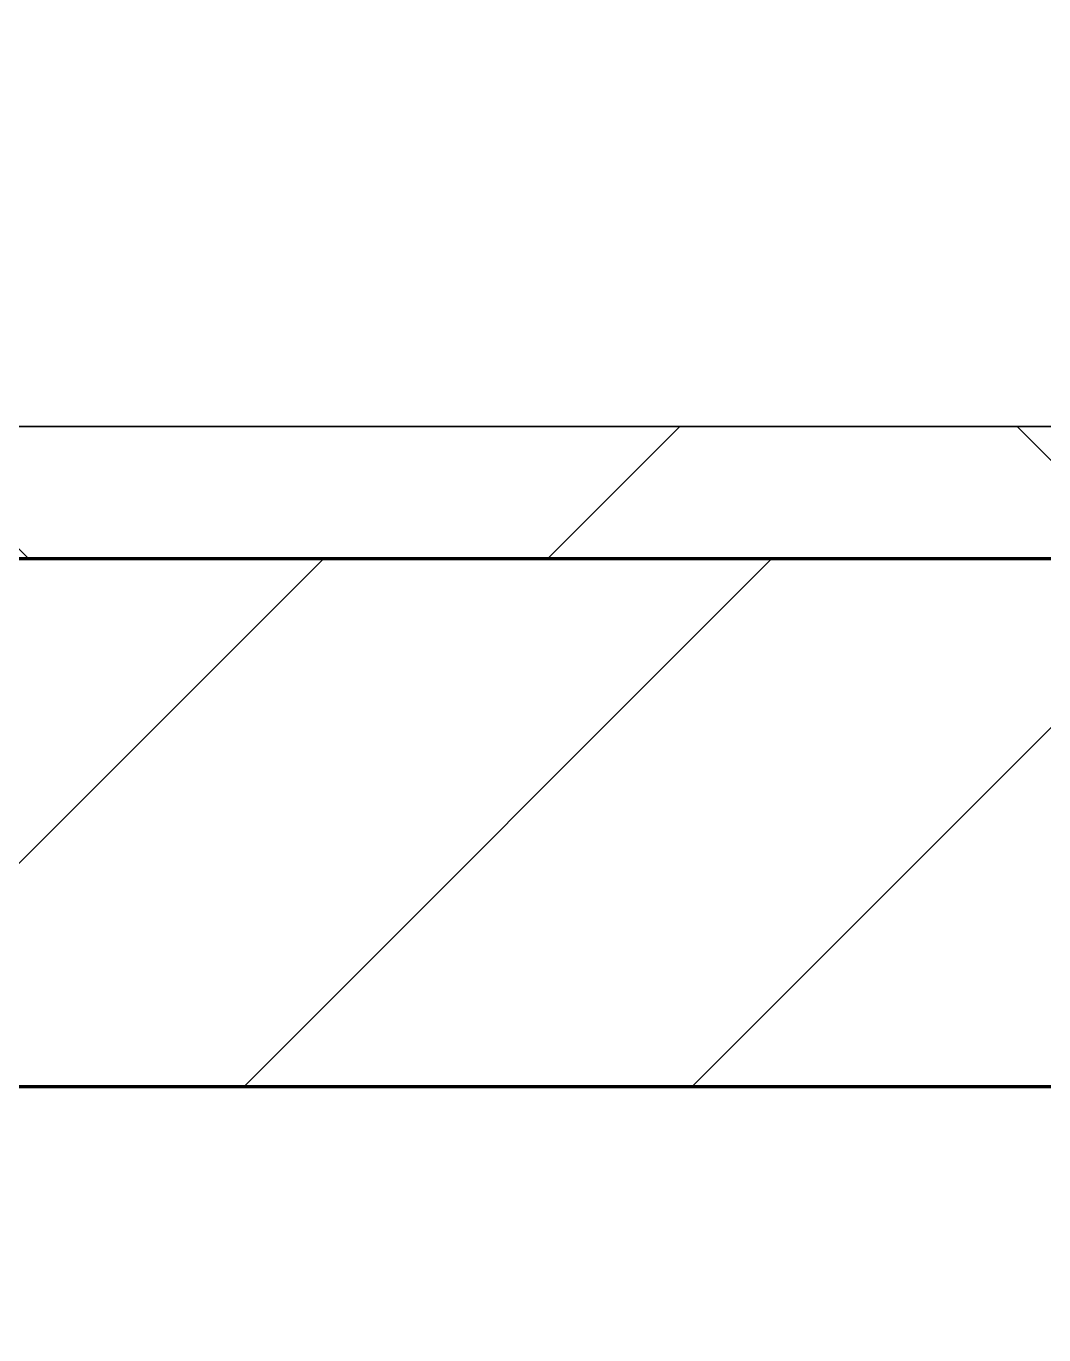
# Model space of a CAD drawing. Header units: millimetres. Extents: x -726012 to -647389, y -20772 to 18805.
# Drawn here: x -665981.5 to -665596.1, y 3835 to 4330.6 of the extents above; entities that cross this region are included whole.
import ezdxf
from ezdxf.xclip import XClip

# ---------------------------------------------------------------- set-up
doc = ezdxf.new("R2010")
doc.units = ezdxf.units.MM
doc.header["$XCLIPFRAME"] = 0
for name, color, linetype, lineweight in [('A-GLAZ-CURT', 2, 'Continuous', 9), ('A-WALL', 5, 'Continuous', 35), ('A-WALL-FNSH', 2, 'Continuous', 35), ('A-WALL-PATT', 1, 'Continuous', 35)]:
    doc.layers.add(name, color=color, linetype=linetype, lineweight=lineweight)
doc.layers.add('A11_ALU.SOLID SHEET', color=2, linetype='Continuous')

# ---------------------------------------------------------------- blocks, each defined once
blk = doc.blocks.new('PPLS-PP19_Custom Tile Pattern - Custom Tile Pattern-V217-4233-01 ENLARGED MULTI-PURPOSE LEVEL - REFLECTED CEILING PLAN - SHEET 4')
at = {"layer": 'A-GLAZ-CURT'}
for p, q in [((-300, 0), (300, 0)), ((300, 0), (-300, 0)), ((195.99, 0), (213.31, 0)), ((213.31, 0), (195.99, 0)), ((230.06, 0), (300, 0)), ((-300, -50), (300, -50)), ((300, -50), (-300, -50))]:
    blk.add_line(p, q, dxfattribs=at)
for points, knots in [([(-15.19, 0), (-13.07, 0), (7.48, 0), (42.82, 0), (88.72, 0), (120.63, 0), (138.28, 0), (138.53, 0)], [-461.142613, -461.142613, -461.142613, -461.142613, -429.606584, -390.253598, -346.313304, -291.370682, -290.5735, -290.5735, -290.5735, -290.5735]), ([(103.09, 0), (101.08, 0), (86.31, 0), (63.34, 0), (35.84, 0), (22.5, 0), (17.16, 0), (16.6, 0)], [-375.435014, -375.435014, -375.435014, -375.435014, -369.147452, -330.153101, -307.516438, -285.83788, -283.208473, -283.208473, -283.208473, -283.208473]), ([(27.89, 0), (29.09, 0), (33.4, 0), (48.37, 0), (71.92, 0), (100.57, 0), (116.36, 0), (128.63, 0), (128.95, 0)], [-147.777612, -147.777612, -147.777612, -147.777612, -135.792042, -118.513713, -97.899267, -63.759246, -39.050993, -35.895543, -35.895543, -35.895543, -35.895543]), ([(136.44, 0), (121.66, 0), (86.93, 0), (51.16, 0), (31.18, 0)], [-106.750556, -106.750556, -106.750556, -106.750556, -59.610984, 0, 0, 0, 0]), ([(168.37, 0), (167.68, 0), (162.47, 0), (147.02, 0), (109.77, 0), (76.86, 0), (57.82, 0), (46.51, 0), (41.18, 0), (36.02, 0), (35.54, 0), (35.54, 0)], [-543.375029, -543.375029, -543.375029, -543.375029, -530.793311, -458.593899, -401.860199, -357.622665, -341.267687, -334.000314, -326.15566, -319.318397, -317.489778, -317.489778, -317.489778, -317.489778]), ([(114.39, 0), (114.2, 0), (112.08, 0), (105.42, 0), (93.33, 0), (88.62, 0), (85, 0)], [-8148.58938, -8148.58938, -8148.58938, -8148.58938, -8105.191388, -7723.759874, -7531.75727, -7205.711516, -7205.711516, -7205.711516, -7205.711516]), ([(85.43, 0), (87, 0), (102.6, 0), (124.45, 0), (132.42, 0), (134.6, 0)], [-255.559425, -255.559425, -255.559425, -255.559425, -249.500363, -194.761443, -152.241002, -152.241002, -152.241002, -152.241002]), ([(94.4, 0), (94.4, 0), (94.64, 0), (99.11, 0), (108.97, 0), (120.79, 0), (139.94, 0), (163.31, 0), (185.23, 0), (193.62, 0), (194.69, 0), (194.79, 0)], [-2348.345796, -2348.345796, -2348.345796, -2348.345796, -2310.419338, -2233.599744, -2052.234781, -1843.028543, -1530.39897, -1095.004608, -529.74427, -295.064701, -265.121568, -265.121568, -265.121568, -265.121568]), ([(129.02, 0), (129.02, 0), (124.41, 0), (122.35, 0), (114.96, 0), (108.04, 0), (103.09, 0)], [-35.386604, -35.386604, -35.386604, -35.386604, -31.430235, -22.807238, -15.488593, 0, 0, 0, 0]), ([(157.9, 0), (156.77, 0), (151.67, 0), (143.29, 0), (134.04, 0), (126.24, 0), (118.6, 0), (114.23, 0), (111.98, 0), (105.66, 0), (105.23, 0), (105.23, 0)], [-10292.955006, -10292.955006, -10292.955006, -10292.955006, -10098.273015, -9847.788484, -9677.714971, -9567.007022, -9453.21225, -9220.200448, -9012.77275, -8966.157302, -8929.495943, -8929.495943, -8929.495943, -8929.495943]), ([(105.26, 0), (105.52, 0), (111.01, 0), (112.65, 0), (113.59, 0)], [-8920.561005, -8920.561005, -8920.561005, -8920.561005, -8814.835624, -8577.462505, -8577.462505, -8577.462505, -8577.462505]), ([(128.58, 0), (128.8, 0), (130.16, 0), (139.26, 0), (152.67, 0), (161.24, 0), (162.19, 0), (162.75, 0)], [-633.326174, -633.326174, -633.326174, -633.326174, -627.736123, -618.981161, -602.094757, -592.980799, -581.414464, -581.414464, -581.414464, -581.414464]), ([(137.1, 0), (136, 0), (133.64, 0), (129.87, 0), (129.11, 0)], [-670.405967, -670.405967, -670.405967, -670.405967, -651.020627, -640.742133, -640.742133, -640.742133, -640.742133]), ([(193.8, 0), (193.33, 0), (190.11, 0), (183.13, 0), (171, 0), (161.95, 0), (161.28, 0), (158.35, 0), (157.85, 0), (157.77, 0)], [-11665.349007, -11665.349007, -11665.349007, -11665.349007, -11565.880756, -11105.624034, -10839.086983, -10768.332124, -10666.779182, -10580.760289, -10550.278881, -10550.278881, -10550.278881, -10550.278881]), ([(300, 0), (286.53, 0), (254.22, 0), (207.11, 0), (177.41, 0), (159.34, 0), (158.33, 0), (158.3, 0)], [-285.253232, -285.253232, -285.253232, -285.253232, -244.693688, -187.987675, -143.776725, -129.632772, -123.352749, -123.352749, -123.352749, -123.352749]), ([(159.07, 0), (159.13, 0), (160.84, 0), (165.21, 0), (174.15, 0), (185.98, 0), (206.12, 0), (215.36, 0), (221.13, 0)], [-115.643202, -115.643202, -115.643202, -115.643202, -114.681583, -87.660824, -65.295536, -41.623857, -24.459831, -7.709547, -7.709547, -7.709547, -7.709547]), ([(162.75, 0), (165.4, 0), (170.91, 0), (172.61, 0), (172.61, 0)], [-111.264224, -111.264224, -111.264224, -111.264224, -56.742688, -19.085662, -19.085662, -19.085662, -19.085662]), ([(247.1, 0), (246.76, 0), (245.04, 0), (238.34, 0), (226.56, 0), (221.1, 0), (200.27, 0), (182.99, 0), (174.27, 0), (169.67, 0), (168.99, 0)], [-9649.085549, -9649.085549, -9649.085549, -9649.085549, -9581.591397, -9406.094246, -9221.510254, -9016.44624, -8717.832359, -8253.978395, -8152.463617, -8069.855175, -8069.855175, -8069.855175, -8069.855175]), ([(215.22, 0), (214.62, 0), (210.55, 0), (203.98, 0), (187.54, 0), (175.3, 0), (169.49, 0)], [-203.825446, -203.825446, -203.825446, -203.825446, -198.527383, -184.406837, -162.427601, -142.916156, -142.916156, -142.916156, -142.916156]), ([(171.51, 0), (176.48, 0), (193.23, 0), (201.73, 0), (208.81, 0), (213.9, 0), (241.96, 0), (266.73, 0), (281.71, 0), (291.71, 0), (296.52, 0), (297.86, 0), (298.09, 0)], [-7971.819559, -7971.819559, -7971.819559, -7971.819559, -7784.112253, -7606.717214, -7289.299508, -7042.621073, -6582.165592, -6068.460911, -5766.029927, -5566.724884, -5280.360606, -5199.253518, -5199.253518, -5199.253518, -5199.253518]), ([(172.07, 0), (177.66, 0), (187.87, 0), (201.08, 0), (207.47, 0), (213.96, 0), (215.11, 0)], [-255.364076, -255.364076, -255.364076, -255.364076, -237.955587, -223.92608, -215.862851, -208.75215, -208.75215, -208.75215, -208.75215]), ([(222.07, 0), (222.69, 0), (229.42, 0), (242.06, 0), (246.54, 0), (246.96, 0)], [-10578.044592, -10578.044592, -10578.044592, -10578.044592, -10511.382485, -9925.173265, -9834.877357, -9834.877357, -9834.877357, -9834.877357]), ([(300, 0), (288.22, 0), (262, 0), (233.93, 0), (223.95, 0), (222.76, 0)], [-12528.858583, -12528.858583, -12528.858583, -12528.858583, -11905.454923, -11162.864862, -11042.524114, -11042.524114, -11042.524114, -11042.524114]), ([(284.76, 0), (284.76, 0), (285.09, 0), (287.47, 0), (293.59, 0), (297.76, 0), (300, 0)], [-4110.630118, -4110.630118, -4110.630118, -4110.630118, -4053.389046, -3959.664717, -3862.421465, -3746.95702, -3746.95702, -3746.95702, -3746.95702]), ([(297.38, 0), (295.84, 0), (291.62, 0), (285.38, 0), (284.87, 0)], [-4803.172655, -4803.172655, -4803.172655, -4803.172655, -4358.271401, -4143.037883, -4143.037883, -4143.037883, -4143.037883])]:
    blk.add_open_spline(points, degree=3, knots=knots, dxfattribs=at)
for points in [[(168.74, 0), (168.74, 0), (169.81, 0), (171.51, 0)], [(195.11, 0), (194.91, 0), (194.44, 0), (193.8, 0)], [(221.56, 0), (220.34, 0), (219.45, 0), (219.02, 0)], [(219.9, 0), (220.36, 0), (220.93, 0), (221.6, 0)], [(221.61, 0), (224.14, 0), (226.91, 0), (230.06, 0)]]:
    blk.add_open_spline(points, degree=3, dxfattribs=at)
blk = doc.blocks.new('PPLS-PP19_Custom Tile Pattern - Custom Tile Pattern-V218-4233-01 ENLARGED MULTI-PURPOSE LEVEL - REFLECTED CEILING PLAN - SHEET 4')
at = {"layer": 'A-GLAZ-CURT'}
for p, q in [((-300, 0), (300, 0)), ((300, 0), (-300, 0)), ((-293.07, 0), (-275.75, 0)), ((-275.75, 0), (-293.07, 0)), ((-222.32, 0), (-205, 0)), ((-205, 0), (-222.32, 0)), ((-300, -50), (300, -50)), ((300, -50), (-300, -50))]:
    blk.add_line(p, q, dxfattribs=at)
at = {"layer": 'A-GLAZ-CURT', "flags": 128}
for points in [[(-300, 0), (-291.56, 0), (-283.3, 0), (-275.2, 0), (-267.26, 0), (-259.45, 0), (-251.77, 0), (-244.2, 0), (-236.74, 0), (-229.36, 0), (-222.06, 0), (-214.83, 0), (-207.71, 0), (-200.76, 0), (-194.02, 0), (-187.54, 0), (-181.38, 0), (-175.58, 0), (-170.25, 0), (-165.64, 0), (-162.01, 0), (-159.53, 0), (-157.46, 0), (-154.52, 0), (-149.42, 0), (-141.84, 0), (-132.81, 0), (-126.08, 0)], [(-174.47, 0), (-179.49, 0), (-184.81, 0), (-190.44, 0), (-196.37, 0), (-202.58, 0), (-209.04, 0), (-215.73, 0), (-222.63, 0), (-229.72, 0), (-236.97, 0), (-244.39, 0), (-251.96, 0), (-259.67, 0), (-267.51, 0), (-275.48, 0), (-283.55, 0), (-291.73, 0), (-300, 0)], [(-125.17, 0), (-128.55, 0), (-134.16, 0), (-140.03, 0), (-145.5, 0), (-150.63, 0), (-155.53, 0), (-160.27, 0), (-164.95, 0), (-169.65, 0), (-173.32, 0)]]:
    blk.add_lwpolyline(points, dxfattribs=at)
at = {"layer": 'A-GLAZ-CURT'}
for points, knots in [([(-300, 0), (-284.65, 0), (-264.5, 0), (-246.19, 0), (-241.66, 0)], [-5323.127839, -5323.127839, -5323.127839, -5323.127839, -4502.809032, -4224.14992, -4224.14992, -4224.14992, -4224.14992]), ([(-105.01, 0), (-114.05, 0), (-145.38, 0), (-202.69, 0), (-262.56, 0), (-294.48, 0), (-300, 0)], [-18078.033392, -18078.033392, -18078.033392, -18078.033392, -17136.203329, -15131.813646, -13729.592194, -13439.944408, -13439.944408, -13439.944408, -13439.944408]), ([(-173.9, 0), (-177.94, 0), (-186.36, 0), (-209.77, 0), (-232.01, 0), (-255.22, 0), (-262.59, 0), (-264.9, 0), (-265.4, 0)], [-1992.329615, -1992.329615, -1992.329615, -1992.329615, -1755.085331, -1400.429864, -858.079193, -543.655514, -208.940337, 0, 0, 0, 0]), ([(-258.6, 0), (-257.91, 0), (-254.26, 0), (-247.88, 0), (-242.7, 0), (-242.02, 0)], [-5722.54675, -5722.54675, -5722.54675, -5722.54675, -5657.471696, -5413.335975, -5376.889564, -5376.889564, -5376.889564, -5376.889564]), ([(-241.67, 0), (-235.15, 0), (-225.25, 0), (-213.1, 0), (-200.2, 0), (-187.68, 0), (-178.19, 0), (-173.42, 0)], [-5370.544055, -5370.544055, -5370.544055, -5370.544055, -5017.494783, -4832.723979, -4666.091899, -4349.945572, -4109.479881, -4109.479881, -4109.479881, -4109.479881]), ([(-241.18, 0), (-216.61, 0), (-171.42, 0), (-129.95, 0), (-110.8, 0), (-99.5, 0), (-91.46, 0)], [-4214.142872, -4214.142872, -4214.142872, -4214.142872, -2700.551212, -1002.059161, -460.363443, 0, 0, 0, 0]), ([(-133.82, 0), (-135.51, 0), (-137.8, 0), (-149.31, 0), (-162.01, 0), (-177.91, 0), (-199.46, 0), (-216.65, 0), (-231.26, 0), (-233.46, 0), (-234, 0)], [-2731.647847, -2731.647847, -2731.647847, -2731.647847, -2418.507304, -2308.929706, -2113.765672, -1763.376603, -1422.553702, -978.033455, -846.069444, -682.911962, -682.911962, -682.911962, -682.911962]), ([(-233.49, 0), (-233.44, 0), (-232.38, 0), (-230.74, 0), (-225.3, 0), (-223.63, 0)], [-455.274641, -455.274641, -455.274641, -455.274641, -440.605512, -119.536984, 0, 0, 0, 0]), ([(-223.63, 0), (-219.39, 0), (-206.17, 0), (-188.58, 0), (-169.02, 0), (-152.12, 0), (-136.84, 0), (-127.33, 0), (-124.19, 0), (-123.43, 0), (-123.28, 0)], [-5463.295695, -5463.295695, -5463.295695, -5463.295695, -5161.076232, -4739.070012, -4465.409639, -4149.119819, -3839.893365, -3647.167523, -3488.92562, -3439.852845, -3439.852845, -3439.852845, -3439.852845]), ([(-137.88, 0), (-140.56, 0), (-147.66, 0), (-147.69, 0), (-158.72, 0), (-168.78, 0), (-172.91, 0), (-173.38, 0)], [-3187.727384, -3187.727384, -3187.727384, -3187.727384, -2919.378265, -2477.344047, -2237.412286, -2029.680487, -2002.420745, -2002.420745, -2002.420745, -2002.420745]), ([(-173.34, 0), (-171.21, 0), (-165.56, 0), (-158.7, 0), (-157.22, 0)], [-4108.193178, -4108.193178, -4108.193178, -4108.193178, -4000.813434, -3840.635403, -3840.635403, -3840.635403, -3840.635403]), ([(-152.35, 0), (-151.03, 0), (-147.71, 0), (-143.57, 0), (-138.62, 0)], [-3494.978217, -3494.978217, -3494.978217, -3494.978217, -3371.022232, -3227.460399, -3227.460399, -3227.460399, -3227.460399]), ([(-118.78, 0), (-121.86, 0), (-126.28, 0), (-136.96, 0), (-147.46, 0), (-150.03, 0), (-150.57, 0)], [-5938.474035, -5938.474035, -5938.474035, -5938.474035, -5700.061948, -5508.838257, -5298.784692, -5196.16478, -5196.16478, -5196.16478, -5196.16478]), ([(-150.34, 0), (-150.07, 0), (-147.75, 0), (-142.6, 0), (-127.26, 0), (-113.24, 0), (-106.77, 0), (-105.23, 0)], [-4948.728362, -4948.728362, -4948.728362, -4948.728362, -4883.323924, -4440.880425, -4054.690705, -3793.097032, -3711.546272, -3711.546272, -3711.546272, -3711.546272]), ([(-105.03, 0), (-106.33, 0), (-117.84, 0), (-130.52, 0), (-147.74, 0), (-149.07, 0)], [-7074.524457, -7074.524457, -7074.524457, -7074.524457, -7004.680444, -6449.282163, -6277.220794, -6277.220794, -6277.220794, -6277.220794]), ([(-148.23, 0), (-146.94, 0), (-140.15, 0), (-137.28, 0), (-133.93, 0), (-128.78, 0), (-126.5, 0)], [-6162.058746, -6162.058746, -6162.058746, -6162.058746, -6017.569127, -5560.701257, -5364.112219, -5231.017328, -5231.017328, -5231.017328, -5231.017328]), ([(-105.01, 0), (-112.08, 0), (-123.54, 0), (-139.03, 0), (-146.11, 0), (-146.95, 0)], [-1325.861608, -1325.861608, -1325.861608, -1325.861608, -945.742622, -741.901385, -489.130243, -489.130243, -489.130243, -489.130243]), ([(-146.69, 0), (-146.59, 0), (-145.49, 0), (-135.69, 0), (-128.29, 0), (-125.15, 0)], [-420.34245, -420.34245, -420.34245, -420.34245, -406.956646, -290.263673, 0, 0, 0, 0]), ([(-127.41, 0), (-131.63, 0), (-133.16, 0), (-134.09, 0), (-134.15, 0)], [-8540.990293, -8540.990293, -8540.990293, -8540.990293, -8266.114998, -8246.473386, -8246.473386, -8246.473386, -8246.473386]), ([(-134.15, 0), (-133.32, 0), (-130.31, 0), (-117.33, 0), (-92.04, 0), (-74.02, 0), (-62.74, 0), (-60.36, 0), (-59.97, 0)], [-7657.439573, -7657.439573, -7657.439573, -7657.439573, -7293.749979, -6839.55839, -6236.997189, -5713.340575, -5140.470607, -5006.787413, -5006.787413, -5006.787413, -5006.787413]), ([(-120.13, 0), (-120.14, 0), (-120.24, 0), (-121.3, 0), (-129.25, 0), (-133.82, 0)], [-2933.992132, -2933.992132, -2933.992132, -2933.992132, -2920.575025, -2840.280255, -2731.647847, -2731.647847, -2731.647847, -2731.647847]), ([(-113.43, 0), (-113.44, 0), (-113.96, 0), (-119.73, 0), (-125.43, 0), (-127.03, 0), (-127.41, 0)], [-328.499627, -328.499627, -328.499627, -328.499627, -282.672656, -98.539552, -24.539552, 0, 0, 0, 0]), ([(-126.5, 0), (-122.44, 0), (-114.99, 0), (-107.93, 0), (-105.37, 0)], [-5231.017328, -5231.017328, -5231.017328, -5231.017328, -4994.692869, -4857.373233, -4857.373233, -4857.373233, -4857.373233]), ([(-125.15, 0), (-124.93, 0), (-121.96, 0), (-113.01, 0), (-98.9, 0), (-85.29, 0), (-71.67, 0), (-65.93, 0), (-65.07, 0)], [-3362.7396, -3362.7396, -3362.7396, -3362.7396, -3342.215224, -3074.362186, -2902.289527, -2605.247022, -2322.099534, -2241.8264, -2241.8264, -2241.8264, -2241.8264]), ([(-122.08, 0), (-122.01, 0), (-121.69, 0), (-121.2, 0), (-120.88, 0)], [-3136.336417, -3136.336417, -3136.336417, -3136.336417, -3110.304437, -3035.164275, -3035.164275, -3035.164275, -3035.164275]), ([(-36.44, 0), (-36.56, 0), (-37.49, 0), (-45.02, 0), (-46.13, 0), (-60.59, 0), (-81.23, 0), (-99.51, 0), (-114.02, 0), (-117.28, 0), (-118.78, 0)], [-1843.052067, -1843.052067, -1843.052067, -1843.052067, -1810.870157, -1672.078046, -1405.135169, -1060.00838, -740.068933, -229.489605, -116.330425, 0, 0, 0, 0]), ([(-117.74, 0), (-117.19, 0), (-114.78, 0), (-113.43, 0), (-113.43, 0)], [-821.249067, -821.249067, -821.249067, -821.249067, -394.672656, -330.879064, -330.879064, -330.879064, -330.879064]), ([(-36.64, 0), (-36.77, 0), (-40.39, 0), (-44.32, 0), (-58.97, 0), (-85.2, 0), (-107.61, 0), (-116.56, 0), (-117.56, 0)], [-4058.753768, -4058.753768, -4058.753768, -4058.753768, -3858.647035, -3538.256648, -2842.901703, -2193.204658, -1433.981041, -985.49888, -985.49888, -985.49888, -985.49888]), ([(-115.82, 0), (-114.96, 0), (-110.41, 0), (-96.78, 0), (-71.33, 0), (-42.53, 0), (-12.78, 0), (4.23, 0), (9.64, 0), (10.14, 0), (10.18, 0)], [-5724.064692, -5724.064692, -5724.064692, -5724.064692, -5430.283136, -5103.229623, -4799.173296, -4065.652676, -3589.737505, -3285.047089, -3066.359526, -3044.715262, -3044.715262, -3044.715262, -3044.715262]), ([(-106.06, 0), (-107.77, 0), (-112.98, 0), (-114.94, 0), (-115.63, 0)], [-608.943052, -608.943052, -608.943052, -608.943052, -501.969187, -243.577221, -243.577221, -243.577221, -243.577221])]:
    blk.add_open_spline(points, degree=3, knots=knots, dxfattribs=at)
blk = doc.blocks.new('*U885')
at = {"layer": 'A-GLAZ-CURT'}
for name, p in [('PPLS-PP19_Custom Tile Pattern - Custom Tile Pattern-V217-4233-01 ENLARGED MULTI-PURPOSE LEVEL - REFLECTED CEILING PLAN - SHEET 4', (10200, 11720.41)), ('PPLS-PP19_Custom Tile Pattern - Custom Tile Pattern-V218-4233-01 ENLARGED MULTI-PURPOSE LEVEL - REFLECTED CEILING PLAN - SHEET 4', (10800, 11720.41))]:
    blk.add_blockref(name, p, dxfattribs=at)
blk = doc.blocks.new('*U1287')
blk.add_lwpolyline([(21173.36, -580), (28210, -580), (28210, -6849.96), (45954.15, -6849.96), (45954.15, 600), (82995.06, 600), (83086.47, 650), (90052, 650), (90392, 990), (103159.16, 990), (103159.16, 4990), (21173.36, 4990), (21173.36, 3485.45), (21203.36, 3485.45), (21203.36, 925.54), (21173.36, 925.54), (21173.36, -580)])

msp = doc.modelspace()

# ---------------------------------------------------------------- hatches: boundary and pattern name
at = {"layer": 'A-WALL-PATT', "lineweight": 9}
h = msp.add_hatch(dxfattribs=at)
h.set_pattern_fill('FP_3', color=256, style=0, pattern_type=2)
h.set_pattern_definition([(45, (0, 0), (-212.13203, 212.13203), []), (135, (0, 0), (-212.13203, -212.13203), [])])
h.paths.add_polyline_path([(-661708.03, 4129.02), (-661758.03, 4179.02), (-698678.22, 4179.02), (-698678.22, 4129.02), (-663127.46, 4129.02)])
h = msp.add_hatch(dxfattribs=at)
h.set_pattern_fill('FP_2', color=256, style=0, pattern_type=2)
h.set_pattern_definition([(45, (0, 0), (-84.852814, 84.852814), [])])
h.paths.add_polyline_path([(-661508.03, 3929.02), (-661708.03, 4129.02), (-698478.22, 4129.02), (-698478.22, 3929.02), (-661790.87, 3929.02)])

# ---------------------------------------------------------------- linework, layer by layer
at = {"layer": 'A-WALL', "color": 7, "lineweight": 70}
for p, q in [((-698478.22, 4129.02), (-661708.03, 4129.02)), ((-661790.87, 3929.02), (-672727.37, 3929.02))]:
    msp.add_line(p, q, dxfattribs=at)
at = {"layer": 'A-WALL-FNSH', "color": 250}
for p, q in [((-698678.22, 4179.02), (-661758.03, 4179.02)), ((-661708.03, 4129.02), (-698678.22, 4129.02))]:
    msp.add_line(p, q, dxfattribs=at)

# ---------------------------------------------------------------- block references
msp.add_blockref('*U885', (-676282.37, -7541.39))

# ---------------------------------------------------------------- next in the draw order: block references
at = {"layer": 'A11_ALU.SOLID SHEET'}
ref = msp.add_blockref('*U1287', (-744682.37, 3579.02), dxfattribs=at)
XClip(ref).set_block_clipping_path([(22516.8245944298, -23612.0000696909), (92487.8891097467, 7199.9972603897)])

doc.saveas('drawing.dxf')
